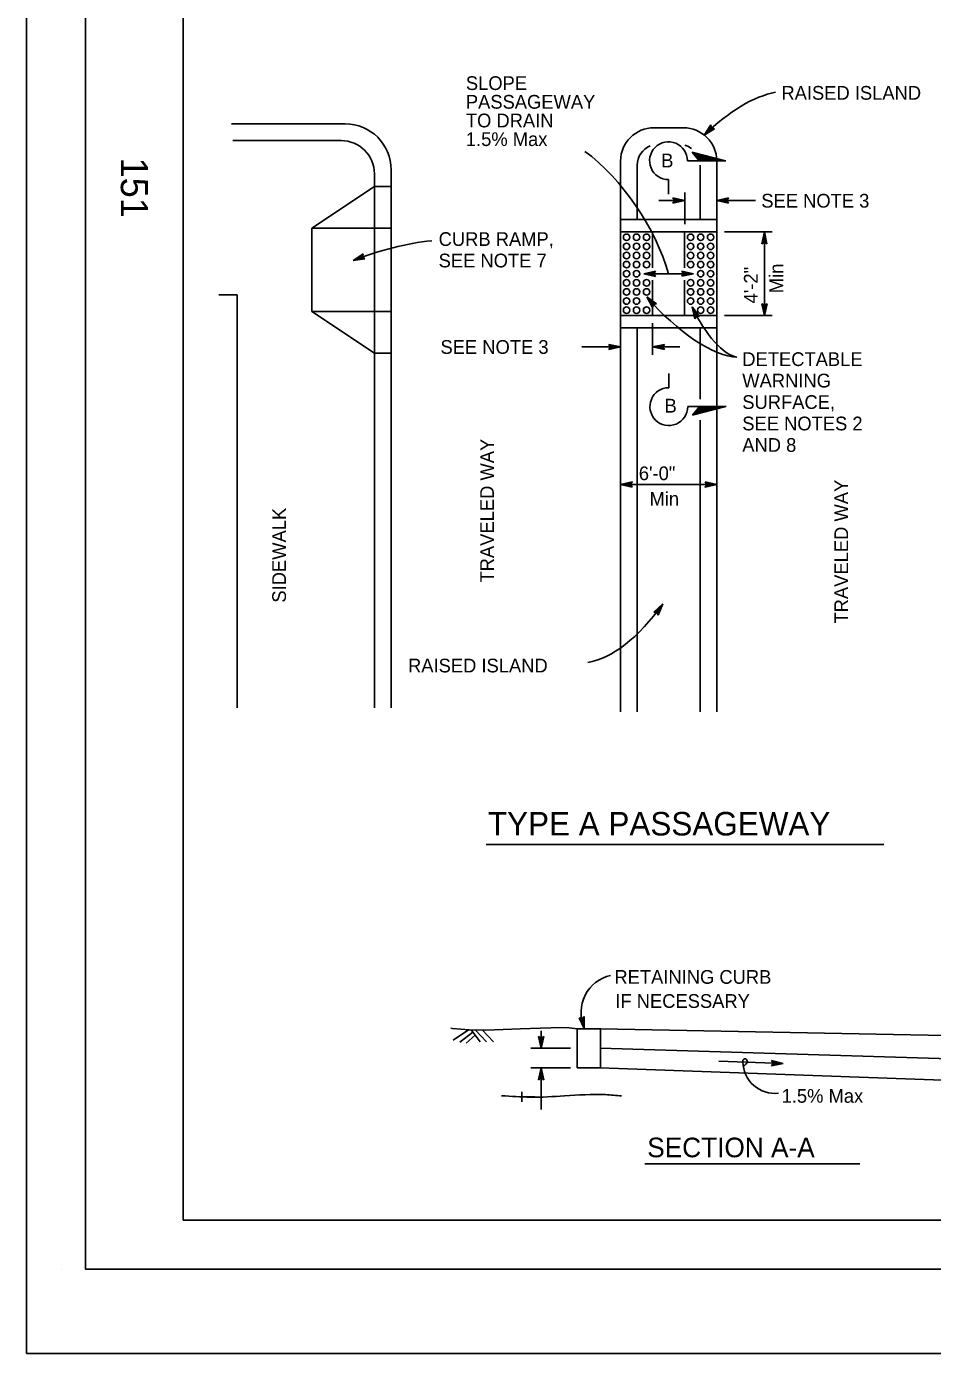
# Model space of a CAD drawing. Extents: x -893 to 867, y -474 to 712.
# Drawn here: x -893 to -431, y -474 to 203 of the extents above; entities that cross this region are included whole.
import ezdxf

# ---------------------------------------------------------------- set-up
doc = ezdxf.new("R2010")
doc.units = 0
for name, color, linetype in [('10 Sheet Format', 7, 'Continuous'), ('22 Misc Cnst Det', 7, 'Continuous'), ('56 Stage 3 Anno', 7, 'Continuous'), ('57 Undefined', 7, 'Continuous'), ('59 Sndwall Anno', 7, 'Continuous'), ('60 Nongeo Data', 7, 'Continuous')]:
    doc.layers.add(name, color=color, linetype=linetype)

msp = doc.modelspace()

# ---------------------------------------------------------------- linework, layer by layer
at = {"layer": '10 Sheet Format'}
for p, q in [((-813.45, 643.96), (-813.45, -406.04)), ((-813.45, -406.04), (811.55, -406.04)), ((-875.41, -431.05), (-875.41, -431.05))]:
    msp.add_line(p, q, dxfattribs=at)
for points in [[(-893.45, -474.04), (866.55, -474.04), (866.55, 711.96), (-893.45, 711.96)], [(-863.43, 668.96), (836.57, 668.96), (836.57, -431.04), (-863.43, -431.04)], [(-863.43, 668.96), (836.57, 668.96), (836.57, -431.04), (-863.43, -431.04)]]:
    msp.add_lwpolyline(points, close=True, dxfattribs=at)
at = {"layer": '22 Misc Cnst Det'}
for p, q in [((-536.71, 134.12), (-553.76, 138.47)), ((-550.24, 134.12), (-553.76, 138.47)), ((-538.11, 134.12), (-553.4, 138.02)), ((-539.51, 134.12), (-553.03, 137.57)), ((-540.92, 134.12), (-552.67, 137.12)), ((-542.32, 134.12), (-552.3, 136.67)), ((-543.72, 134.12), (-551.94, 136.21)), ((-545.12, 134.12), (-551.57, 135.76)), ((-556.25, 134.12), (-536.71, 134.12)), ((-546.53, 134.12), (-551.21, 135.31)), ((-547.93, 134.12), (-550.84, 134.86)), ((-549.33, 134.12), (-550.48, 134.41)), ((-565.89, 124.47), (-565.89, 117.14)), ((-565.73, 18.38), (-565.73, 25.71)), ((-556.09, 8.73), (-536.55, 8.73)), ((-536.55, 8.73), (-553.6, 4.38)), ((-550.08, 8.73), (-553.6, 4.38)), ((-537.95, 8.73), (-553.24, 4.83)), ((-539.35, 8.73), (-552.87, 5.29)), ((-540.76, 8.73), (-552.51, 5.74)), ((-542.16, 8.73), (-552.14, 6.19)), ((-543.56, 8.73), (-551.78, 6.64)), ((-544.96, 8.73), (-551.41, 7.09)), ((-546.37, 8.73), (-551.05, 7.54)), ((-547.77, 8.73), (-550.68, 7.99)), ((-549.17, 8.73), (-550.32, 8.44))]:
    msp.add_line(p, q, dxfattribs=at)
for centre, start, end in [((-565.89, 134.12), 0.00004, 270.00053), ((-565.73, 8.73), 89.99947, 359.99996)]:
    msp.add_arc(centre, 9.64, start, end, dxfattribs=at)
at = {"layer": '56 Stage 3 Anno'}
for p, q in [((-547.66, 147.22), (-544.26, 152.34)), ((-542.41, 150.42), (-547.66, 147.22)), ((-542.81, 150.52), (-546.67, 148.18)), ((-546.66, 148.19), (-544.18, 151.92)), ((-545.67, 149.14), (-544.07, 151.55)), ((-543.23, 150.62), (-545.67, 149.14)), ((-544.67, 150.09), (-543.99, 151.12)), ((-543.6, 150.75), (-544.67, 150.09)), ((-544.26, 152.34), (-544.26, 152.34)), ((-544.26, 152.34), (-543.91, 150.83)), ((-543.91, 150.83), (-542.41, 150.42)), ((-542.41, 150.42), (-542.41, 150.42)), ((-547.66, 147.22), (-547.66, 147.22)), ((-562.83, 113.86), (-563.63, 115.2)), ((-563.63, 115.2), (-563.63, 115.2)), ((-563.63, 115.2), (-557.63, 113.86)), ((-557.63, 117.84), (-557.63, 101.7)), ((-541.3, 113.86), (-535.3, 115.19)), ((-535.3, 115.19), (-536.1, 113.86)), ((-535.3, 115.19), (-535.3, 115.19)), ((-557.63, 113.86), (-570.87, 113.86)), ((-557.63, 113.86), (-563.63, 112.53)), ((-563.63, 112.53), (-562.83, 113.86)), ((-563.63, 112.53), (-563.63, 112.53)), ((-563.42, 114.85), (-559.01, 113.86)), ((-559.03, 113.86), (-563.4, 112.89)), ((-560.4, 113.87), (-563.22, 113.24)), ((-563.18, 114.49), (-560.4, 113.87)), ((-563.01, 114.14), (-561.78, 113.87)), ((-561.78, 113.87), (-562.99, 113.6)), ((-557.63, 113.86), (-557.63, 113.86)), ((-521.57, 113.86), (-541.3, 113.86)), ((-535.3, 112.52), (-541.3, 113.86)), ((-541.3, 113.86), (-541.3, 113.86)), ((-535.51, 112.88), (-539.92, 113.86)), ((-539.91, 113.87), (-535.53, 114.83)), ((-538.53, 113.86), (-535.71, 114.49)), ((-535.75, 113.24), (-538.53, 113.86)), ((-537.15, 113.86), (-535.94, 114.13)), ((-535.92, 113.59), (-537.15, 113.86)), ((-536.1, 113.86), (-535.3, 112.52)), ((-535.3, 112.52), (-535.3, 112.52)), ((-537.36, 97.78), (-513.03, 97.78)), ((-518.31, 91.78), (-516.97, 97.78)), ((-517.95, 92), (-516.97, 96.4)), ((-517.59, 92.23), (-516.97, 95.02)), ((-516.97, 97.78), (-516.97, 55.23)), ((-516.97, 97.78), (-516.97, 97.78)), ((-516.97, 97.78), (-515.64, 91.78)), ((-516.97, 96.39), (-516, 92.02)), ((-516.97, 95.02), (-516.35, 92.19)), ((-516.97, 92.58), (-518.31, 91.78)), ((-518.31, 91.78), (-518.31, 91.78)), ((-517.25, 92.41), (-516.97, 93.64)), ((-516.97, 93.64), (-516.7, 92.43)), ((-515.64, 91.78), (-516.97, 92.58)), ((-515.64, 91.78), (-515.64, 91.78)), ((-726.85, 83.19), (-721.76, 86.62)), ((-720.78, 84.14), (-726.85, 83.19)), ((-726.85, 83.19), (-726.85, 83.19)), ((-721.11, 84.39), (-725.57, 83.69)), ((-725.56, 83.7), (-721.84, 86.2)), ((-724.28, 84.2), (-721.88, 85.82)), ((-721.46, 84.64), (-724.28, 84.2)), ((-723, 84.7), (-721.97, 85.39)), ((-721.75, 84.9), (-723, 84.7)), ((-721.76, 86.62), (-722.01, 85.09)), ((-722.01, 85.09), (-720.78, 84.14)), ((-721.76, 86.62), (-721.76, 86.62)), ((-720.78, 84.14), (-720.78, 84.14)), ((-578.51, 76.51), (-572.51, 77.84)), ((-553.11, 76.51), (-578.51, 76.51)), ((-572.51, 75.17), (-578.51, 76.51)), ((-578.51, 76.51), (-578.51, 76.51)), ((-572.73, 75.52), (-577.13, 76.51)), ((-577.12, 76.51), (-572.75, 77.48)), ((-575.75, 76.51), (-572.92, 77.13)), ((-572.96, 75.88), (-575.75, 76.51)), ((-574.37, 76.5), (-573.16, 76.77)), ((-573.14, 76.23), (-574.37, 76.5)), ((-572.51, 77.84), (-573.31, 76.51)), ((-573.31, 76.51), (-572.51, 75.17)), ((-572.51, 77.84), (-572.51, 77.84)), ((-572.51, 75.17), (-572.51, 75.17)), ((-558.31, 76.51), (-559.11, 77.85)), ((-559.11, 77.85), (-559.11, 77.85)), ((-559.11, 77.85), (-553.11, 76.51)), ((-553.11, 76.51), (-559.11, 75.18)), ((-559.11, 75.18), (-558.31, 76.51)), ((-559.11, 75.18), (-559.11, 75.18)), ((-558.89, 77.49), (-554.49, 76.51)), ((-554.5, 76.5), (-558.87, 75.54)), ((-555.87, 76.51), (-558.7, 75.88)), ((-558.66, 77.13), (-555.87, 76.51)), ((-558.48, 76.79), (-557.25, 76.51)), ((-557.25, 76.51), (-558.46, 76.24)), ((-553.11, 76.51), (-553.11, 76.51)), ((-574.12, 59.33), (-577.02, 64.76)), ((-577.02, 64.76), (-577.02, 64.76)), ((-577.02, 64.76), (-572.1, 61.08)), ((-573.99, 59.73), (-576.12, 63.71)), ((-576.11, 63.71), (-572.52, 61.02)), ((-573.87, 60.14), (-575.22, 62.66)), ((-575.22, 62.66), (-572.9, 60.93)), ((-573.73, 60.5), (-574.32, 61.61)), ((-574.32, 61.61), (-573.33, 60.87)), ((-572.1, 61.08), (-573.63, 60.81)), ((-572.1, 61.08), (-572.1, 61.08)), ((-516.97, 55.23), (-518.3, 61.23)), ((-518.3, 61.23), (-518.3, 61.23)), ((-518.3, 61.23), (-516.97, 60.43)), ((-516.97, 56.62), (-517.94, 61)), ((-516.97, 60.43), (-515.63, 61.23)), ((-515.63, 61.23), (-516.97, 55.23)), ((-515.99, 61.02), (-516.97, 56.61)), ((-515.63, 61.23), (-515.63, 61.23)), ((-573.63, 60.81), (-574.12, 59.33)), ((-574.12, 59.33), (-574.12, 59.33)), ((-552.48, 53.56), (-553.9, 59.54)), ((-553.9, 59.54), (-553.9, 59.54)), ((-553.9, 59.54), (-550.08, 54.72)), ((-552.26, 53.91), (-553.3, 58.3)), ((-553.29, 58.29), (-550.51, 54.78)), ((-552.03, 54.27), (-552.69, 57.05)), ((-552.69, 57.05), (-550.9, 54.79)), ((-551.63, 54.86), (-552.48, 53.56)), ((-551.8, 54.58), (-552.09, 55.81)), ((-552.09, 55.81), (-551.32, 54.84)), ((-550.08, 54.72), (-551.63, 54.86)), ((-550.08, 54.72), (-550.08, 54.72)), ((-513.03, 55.23), (-537.36, 55.23)), ((-516.97, 58), (-517.59, 60.82)), ((-516.97, 59.38), (-517.23, 60.59)), ((-516.35, 60.78), (-516.97, 58)), ((-516.69, 60.61), (-516.97, 59.38)), ((-516.97, 55.23), (-516.97, 55.23)), ((-573.98, 35.18), (-573.98, 51.32)), ((-552.48, 53.56), (-552.48, 53.56)), ((-610.05, 39.15), (-590.32, 39.15)), ((-595.52, 39.15), (-596.32, 40.49)), ((-596.32, 40.49), (-596.32, 40.49)), ((-596.32, 40.49), (-590.32, 39.15)), ((-590.32, 39.15), (-596.32, 37.82)), ((-596.32, 37.82), (-595.52, 39.15)), ((-596.32, 37.82), (-596.32, 37.82)), ((-596.11, 40.13), (-591.7, 39.15)), ((-591.71, 39.15), (-596.09, 38.18)), ((-593.09, 39.15), (-595.91, 38.53)), ((-595.87, 39.77), (-593.09, 39.15)), ((-595.7, 39.43), (-594.47, 39.15)), ((-594.47, 39.15), (-595.68, 38.89)), ((-590.32, 39.15), (-590.32, 39.15)), ((-573.98, 39.15), (-567.98, 40.48)), ((-573.98, 39.15), (-560.16, 39.15)), ((-567.98, 37.81), (-573.98, 39.15)), ((-573.98, 39.15), (-573.98, 39.15)), ((-568.2, 38.17), (-572.6, 39.15)), ((-572.59, 39.15), (-568.22, 40.12)), ((-571.22, 39.15), (-568.4, 39.77)), ((-568.44, 38.53), (-571.22, 39.15)), ((-569.84, 39.15), (-568.63, 39.41)), ((-568.61, 38.87), (-569.84, 39.15)), ((-567.98, 40.48), (-568.78, 39.15)), ((-568.78, 39.15), (-567.98, 37.81)), ((-567.98, 40.48), (-567.98, 40.48)), ((-567.98, 37.81), (-567.98, 37.81)), ((-590.32, -30.97), (-541.3, -30.97)), ((-573.42, -95.99), (-568.83, -91.89)), ((-573, -96.02), (-569.64, -93.02)), ((-572.58, -96.04), (-570.44, -94.14)), ((-570.44, -94.14), (-571.58, -96.8)), ((-569.64, -93.03), (-571.4, -97.14)), ((-568.83, -91.89), (-571.25, -97.55)), ((-568.83, -91.89), (-568.83, -91.89)), ((-571.86, -96.12), (-573.42, -95.99)), ((-573.42, -95.99), (-573.42, -95.99)), ((-572.19, -96.1), (-571.25, -95.26)), ((-571.25, -97.55), (-571.86, -96.12)), ((-571.25, -95.26), (-571.74, -96.4)), ((-571.25, -97.55), (-571.25, -97.55)), ((-608.89, -308.43), (-611.47, -302.85)), ((-611.47, -302.85), (-611.47, -302.85)), ((-611.47, -302.85), (-610, -303.35)), ((-609.19, -307.07), (-611.07, -303)), ((-609.48, -305.73), (-610.69, -303.1)), ((-609.77, -304.38), (-610.29, -303.25)), ((-610, -303.35), (-608.86, -302.28)), ((-609.77, -303.12), (-609.77, -304.38)), ((-609.47, -302.87), (-609.48, -305.73)), ((-609.17, -302.57), (-609.18, -307.08)), ((-608.86, -302.28), (-608.89, -308.43)), ((-608.86, -302.28), (-608.86, -302.28)), ((-630.88, -318.46), (-630.88, -309.55)), ((-608.89, -308.43), (-608.89, -308.43)), ((-630.88, -313.26), (-632.22, -312.46)), ((-632.22, -312.46), (-632.22, -312.46)), ((-632.22, -312.46), (-630.88, -318.46)), ((-630.88, -313.26), (-632.22, -312.46)), ((-632.22, -312.46), (-632.22, -312.46)), ((-632.22, -312.46), (-630.88, -318.46)), ((-631.87, -312.67), (-630.88, -317.08)), ((-631.87, -312.67), (-630.88, -317.08)), ((-631.51, -312.91), (-630.89, -315.69)), ((-631.51, -312.91), (-630.89, -315.69)), ((-631.16, -313.08), (-630.89, -314.31)), ((-631.16, -313.08), (-630.89, -314.31)), ((-630.89, -315.69), (-630.26, -312.87)), ((-630.89, -315.69), (-630.26, -312.87)), ((-630.89, -314.31), (-630.62, -313.1)), ((-630.89, -314.31), (-630.62, -313.1)), ((-630.88, -318.46), (-629.55, -312.46)), ((-629.55, -312.46), (-630.88, -313.26)), ((-630.88, -318.46), (-629.55, -312.46)), ((-629.55, -312.46), (-630.88, -313.26)), ((-630.88, -317.07), (-629.91, -312.69)), ((-630.88, -317.07), (-629.91, -312.69)), ((-629.55, -312.46), (-629.55, -312.46)), ((-629.55, -312.46), (-629.55, -312.46)), ((-615.88, -318.46), (-636.09, -318.46)), ((-630.88, -318.46), (-630.88, -318.46)), ((-630.88, -318.46), (-630.88, -318.46)), ((-507.36, -326.22), (-513.31, -324.67)), ((-513.31, -324.67), (-513.31, -324.67)), ((-513.31, -324.67), (-512.56, -326.03)), ((-615.88, -328.46), (-636.09, -328.46)), ((-630.88, -328.46), (-632.21, -334.46)), ((-630.89, -329.85), (-631.85, -334.22)), ((-630.88, -331.22), (-631.51, -334.05)), ((-630.88, -349.68), (-630.88, -328.46)), ((-629.54, -334.46), (-630.88, -328.46)), ((-630.88, -328.46), (-630.88, -328.46)), ((-629.9, -334.24), (-630.88, -329.84)), ((-630.26, -334.01), (-630.88, -331.22)), ((-507.37, -326.23), (-540.19, -325)), ((-512.56, -326.03), (-513.41, -327.34)), ((-513.41, -327.34), (-507.36, -326.22)), ((-513.41, -327.34), (-513.41, -327.34)), ((-513.18, -326.99), (-508.74, -326.17)), ((-508.75, -326.17), (-513.09, -325.04)), ((-512.93, -326.64), (-510.12, -326.12)), ((-510.12, -326.12), (-512.92, -325.39)), ((-512.74, -326.3), (-511.5, -326.07)), ((-511.5, -326.07), (-512.7, -325.76)), ((-507.36, -326.22), (-507.36, -326.22)), ((-632.21, -334.46), (-630.88, -333.66)), ((-632.21, -334.46), (-632.21, -334.46)), ((-630.88, -332.6), (-631.15, -333.81)), ((-630.61, -333.83), (-630.88, -332.6)), ((-630.88, -333.66), (-629.54, -334.46)), ((-629.54, -334.46), (-629.54, -334.46))]:
    msp.add_line(p, q, dxfattribs=at)
for points in [[(-584.42, -32.29), (-590.32, -30.97), (-584.42, -29.66), (-584.63, -30.01), (-588.95, -30.97), (-584.63, -31.94), (-584.83, -31.59), (-587.6, -30.97), (-584.84, -30.36), (-585.05, -30.71), (-586.24, -30.98), (-585.04, -31.24), (-585.21, -30.97), (-584.42, -29.66), (-585.21, -30.97)], [(-547.2, -29.65), (-541.3, -30.97), (-547.2, -32.28), (-546.99, -31.93), (-542.67, -30.98), (-546.99, -30), (-546.78, -30.35), (-544.02, -30.97), (-546.78, -31.58), (-546.57, -31.23), (-545.38, -30.97), (-546.58, -30.7), (-546.41, -30.97), (-547.2, -32.28), (-546.41, -30.97)]]:
    msp.add_lwpolyline(points, close=True, dxfattribs=at)
for centre, radius, start, end in [((-591.13, -300.19), 19.41, 102.83542, 203.17155), ((-511.69, -325.2), 16.23, 180.26835, 276.87932)]:
    msp.add_arc(centre, radius, start, end, dxfattribs=at)
for centre, major_axis, ratio, start_param, end_param in [((-542.33, 74.07), (-48.03, -92.96), 0.456794, 3.482215, 4.071729), ((-604.56, 95.01), (34.01, -50.77), 0.446584, 0.923471, 2.256175), ((-716.81, 23.78), (-91.8, -47.3), 0.564921, 4.108937, 4.534455), ((-559.26, 73.93), (-35.12, 37.74), 0.375355, 1.466173, 2.797838), ((-542.58, 69.81), (-15.14, 35.51), 0.377372, 1.701028, 2.907067), ((-587.38, -20.93), (30.33, 100.15), 0.456794, 3.359255, 4.071729)]:
    msp.add_ellipse(centre, major_axis=major_axis, ratio=ratio, start_param=start_param, end_param=end_param, dxfattribs=at)
msp.add_spline([(-528, -327.84), (-527.78, -327.79), (-527.52, -327.57), (-527.25, -327.31), (-526.77, -326.88), (-526.4, -326.45), (-526.18, -326.29), (-526.02, -326.08), (-525.7, -325.81), (-525.65, -325.55), (-525.65, -325.33), (-525.65, -325.01), (-525.76, -324.69), (-526.02, -324.16), (-526.56, -323.79), (-527.2, -323.84), (-527.89, -324.43), (-527.92, -325.28)], degree=3, dxfattribs=at)
at = {"layer": '57 Undefined'}
for p, q in [((-658.87, -214.47), (-456.09, -214.47)), ((-577.91, -377.35), (-468.3, -377.35))]:
    msp.add_line(p, q, dxfattribs=at)
at = {"layer": '59 Sndwall Anno'}
for p, q in [((-668.01, -308.97), (-675.69, -314.28)), ((-665.78, -310.16), (-672.31, -315.36)), ((-666.56, -309.05), (-661.95, -315.1)), ((-664.57, -309), (-658.82, -315.23)), ((-660.92, -309), (-655.17, -315.23)), ((-664.52, -311.73), (-669.09, -315.76))]:
    msp.add_line(p, q, dxfattribs=at)
at = {"layer": '60 Nongeo Data'}
for p, q in [((-730.83, 152.92), (-788.89, 152.92)), ((-573.3, 150.97), (-558.32, 150.97)), ((-732.96, 144.41), (-788.11, 144.41)), ((-707.43, -144.92), (-707.43, 129.52)), ((-590.32, 97.78), (-590.32, 133.95)), ((-581.81, 104.16), (-581.81, 131.82)), ((-549.81, 104.16), (-549.81, 131.82)), ((-541.3, 97.78), (-541.3, 133.95)), ((-715.94, -144.92), (-715.94, 127.39)), ((-747.85, 99.73), (-715.94, 121.01)), ((-707.43, 121.01), (-715.94, 121.01)), ((-590.32, 104.16), (-541.3, 104.16)), ((-707.43, 99.73), (-747.85, 99.73)), ((-747.85, 57.18), (-747.85, 99.73)), ((-590.32, 97.78), (-541.3, 97.78)), ((-590.32, -146.87), (-590.32, 97.78)), ((-573.98, 79.48), (-573.98, 97.78)), ((-557.65, 79.48), (-557.65, 97.78)), ((-541.3, -146.87), (-541.3, 97.78)), ((-573.98, 55.23), (-573.98, 73.24)), ((-557.65, 55.23), (-557.65, 73.24)), ((-785.91, 65.67), (-795.32, 65.67)), ((-785.91, -144.92), (-785.91, 65.67)), ((-707.43, 57.18), (-747.85, 57.18)), ((-747.85, 57.18), (-715.94, 35.91)), ((-590.32, 55.23), (-541.3, 55.23)), ((-590.32, 48.85), (-541.3, 48.85)), ((-581.81, -146.87), (-581.81, 48.85)), ((-549.81, 12.58), (-549.81, 48.85)), ((-707.43, 35.91), (-715.94, 35.91)), ((-549.81, -146.87), (-549.81, 1.91)), ((-600.41, -308.46), (-612.55, -308.46)), ((-612.55, -308.46), (-612.55, -328.46)), ((-407.19, -312.35), (-600.55, -308.46)), ((-600.55, -308.46), (-600.55, -328.46)), ((-416.54, -324.07), (-600.75, -318.46)), ((-612.55, -328.46), (-600.55, -328.46)), ((-416.55, -335.07), (-600.95, -328.45))]:
    msp.add_line(p, q, dxfattribs=at)
msp.add_lwpolyline([(-612.57, -308.49), (-616.62, -308.02), (-620.67, -307.85), (-631.12, -308.15), (-641.56, -308.49), (-650.3, -308.81), (-659.04, -309.13), (-667.57, -308.99), (-676.09, -308.28), (-676.94, -308.13)], dxfattribs=at)
for centre in [(-587.28, 95.09), (-582.18, 95.09), (-577.07, 95.09), (-554.61, 95.09), (-549.5, 95.09), (-544.4, 95.09), (-587.28, 90.44), (-582.18, 90.44), (-577.07, 90.44), (-554.61, 90.44), (-549.5, 90.44), (-544.4, 90.44), (-587.28, 85.8), (-587.28, 81.15), (-582.18, 85.8), (-582.18, 81.15), (-577.07, 85.8), (-577.07, 81.15), (-554.61, 85.8), (-554.61, 81.15), (-549.5, 85.8), (-549.5, 81.15), (-544.4, 85.8), (-544.4, 81.15), (-587.28, 76.51), (-582.18, 76.51), (-549.5, 76.51), (-544.4, 76.51), (-587.28, 71.86), (-587.28, 67.22), (-582.18, 71.86), (-582.18, 67.22), (-577.07, 71.86), (-577.07, 67.22), (-554.61, 71.86), (-554.61, 67.22), (-549.5, 71.86), (-549.5, 67.22), (-544.4, 71.86), (-544.4, 67.22), (-587.28, 62.57), (-582.18, 62.57), (-554.61, 62.57), (-549.5, 62.57), (-544.4, 62.57), (-587.28, 57.92), (-582.18, 57.92), (-577.07, 57.92), (-549.5, 57.92), (-544.4, 57.92)]:
    msp.add_circle(centre, 1.64, dxfattribs=at)
for centre, radius, start, end in [((-730.83, 129.52), 23.4, 0, 90), ((-573.3, 133.95), 17.02, 90, 180), ((-558.32, 133.95), 17.02, 0, 90), ((-732.96, 127.39), 17.02, 0, 90), ((-571.18, 131.82), 10.64, 112.10828, 180), ((-560.44, 131.82), 10.64, 53.87813, 73.93508)]:
    msp.add_arc(centre, radius, start, end, dxfattribs=at)
msp.add_spline([(-589.93, -342.72), (-598.03, -342.08), (-618.92, -342.72), (-636.39, -343.36), (-651.05, -342.62)], degree=3, dxfattribs=at)

# ---------------------------------------------------------------- texts
at = {"layer": '10 Sheet Format'}
msp.add_text('151', height=13.779, rotation=270, dxfattribs=at).set_placement((-845.33, 135.73))
at = {"layer": '57 Undefined'}
for s, height, p in [('SLOPE', 7, (-669.29, 170.18)), ('RAISED ISLAND', 7, (-508.27, 165.22)), ('PASSAGEWAY', 7, (-669.29, 160.65)), ('TO DRAIN', 7, (-669.29, 151.13)), ('1.5% Max', 7, (-669.29, 141.61)), ('B', 7, (-569.61, 130.73)), ('SEE NOTE 3', 7, (-518.55, 110.22)), ('CURB RAMP,', 7, (-683.18, 90.67)), ('SEE NOTE 7', 7, (-683.18, 79.73)), ('SEE NOTE 3', 7, (-682.24, 35.65)), ('DETECTABLE', 7, (-528.25, 29.44)), ('WARNING', 7, (-528.25, 18.5)), ('SURFACE,', 7, (-528.25, 7.56)), ('B', 7, (-567.89, 5.71)), ('SEE NOTES 2', 7, (-528.25, -3.37)), ('AND 8', 7, (-528.25, -14.31)), ('6\'-0"', 7, (-581.04, -28.77)), ('Min', 7, (-575.58, -41.77)), ('RAISED ISLAND', 7, (-698.79, -126.79)), ('TYPE A PASSAGEWAY', 12, (-658.08, -209.94)), ('RETAINING CURB', 7, (-593.5, -285.56)), ('IF NECESSARY', 7, (-593.03, -297.84)), ('1.5% Max', 7, (-508.18, -346.22)), ('SECTION A-A', 10, (-576.74, -374))]:
    msp.add_text(s, height=height, dxfattribs=at).set_placement(p)
for s, p in [('4\'-2"', (-520.4, 61.36)), ('Min', (-507.38, 66.56)), ('TRAVELED WAY', (-654.97, -80.98)), ('TRAVELED WAY', (-474.27, -101.88)), ('SIDEWALK', (-761.08, -91.22)), ('T', (-634.07, -346.05))]:
    msp.add_text(s, height=7, rotation=90, dxfattribs=at).set_placement(p)

doc.saveas('drawing.dxf')
